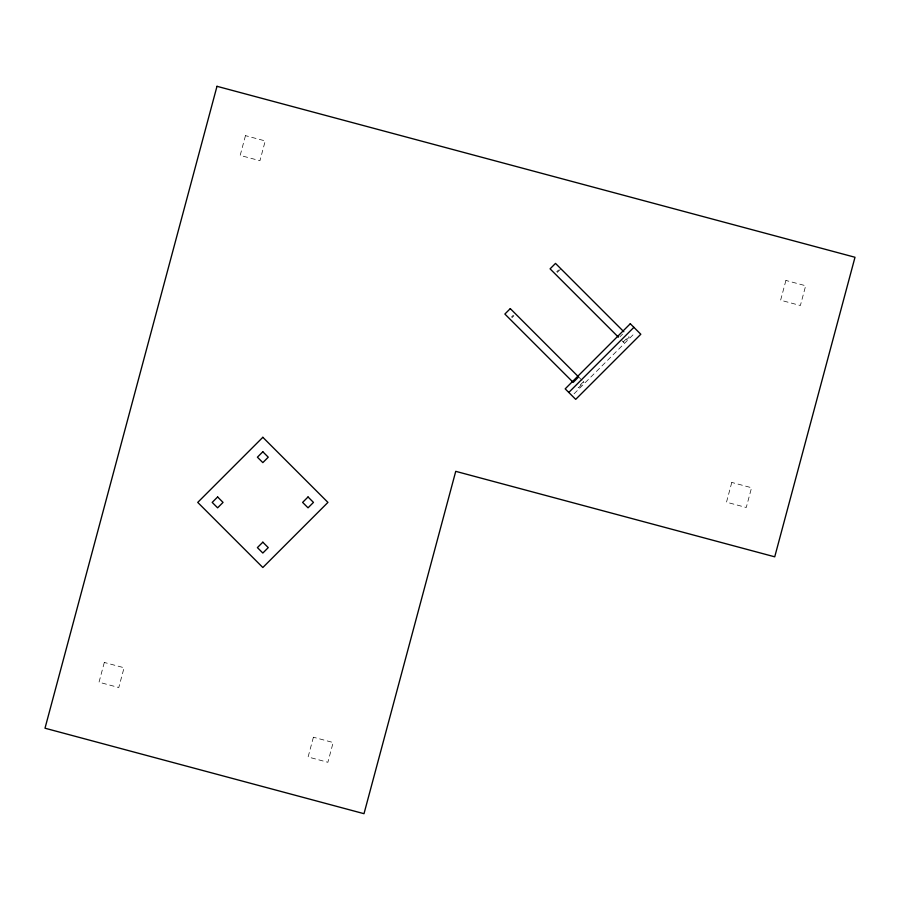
<?xml version="1.0" encoding="UTF-8"?>
<svg xmlns="http://www.w3.org/2000/svg" width="900" height="900" viewBox="0 0 900 900"><rect width="100%" height="100%" fill="white"/><g stroke="black" fill="none" stroke-linecap="round" stroke-linejoin="round"><path stroke-width="0.67" stroke-dasharray="4.5 3.38" d="M511.481 317.048L513.281 315.236M556.684 271.834L558.495 270.023M512.055 317.621L513.866 315.81M557.269 272.407L560.88 268.796M619.886 336.836L622.597 334.125M623.205 341.966L628.639 336.544L629.212 337.118L623.79 342.551L621.81 340.571M574.087 393.784L635.242 332.629M579.049 377.381L582.019 380.351M104.31 662.456L99.022 682.222L118.778 687.521L124.076 667.755L104.31 662.456M245.475 135.641L240.176 155.407L259.942 160.695L265.241 140.94L245.475 135.641M313.402 737.224L308.104 756.99L327.87 762.289L333.157 742.523L313.402 737.224M731.79 482.434L726.491 502.2L746.258 507.488L751.556 487.733L731.79 482.434M785.914 280.451L780.615 300.218L800.381 305.505L805.669 285.75L785.914 280.451M583.425 381.757L578.002 387.18L578.576 387.754L583.999 382.331L583.425 381.757"/><path stroke-width="1.35" d="M568.789 392.434L633.893 327.341M623.835 331.74L555.502 263.407L550.08 268.841L618.401 337.162M216.99 86.31L45 728.212L364.005 813.69L455.738 471.341L774.731 556.819L855 257.265L216.99 86.31M262.834 437.299L197.73 502.402L262.834 567.506L327.938 502.402L262.834 437.299M217.62 496.969L212.197 502.402L217.62 507.825L223.042 502.402L217.62 496.969M262.834 451.766L257.4 457.189L262.834 462.611L268.256 457.189L262.834 451.766M262.834 542.183L257.4 547.605L262.834 553.039L268.256 547.605L262.834 542.183M308.036 496.969L302.614 502.402L308.036 507.825L313.47 502.402L308.036 496.969M510.289 308.621L504.866 314.044L573.199 382.376L578.621 376.954L510.289 308.621M630.293 323.741L565.189 388.845L575.707 399.353L640.811 334.249L630.293 323.741"/></g></svg>
